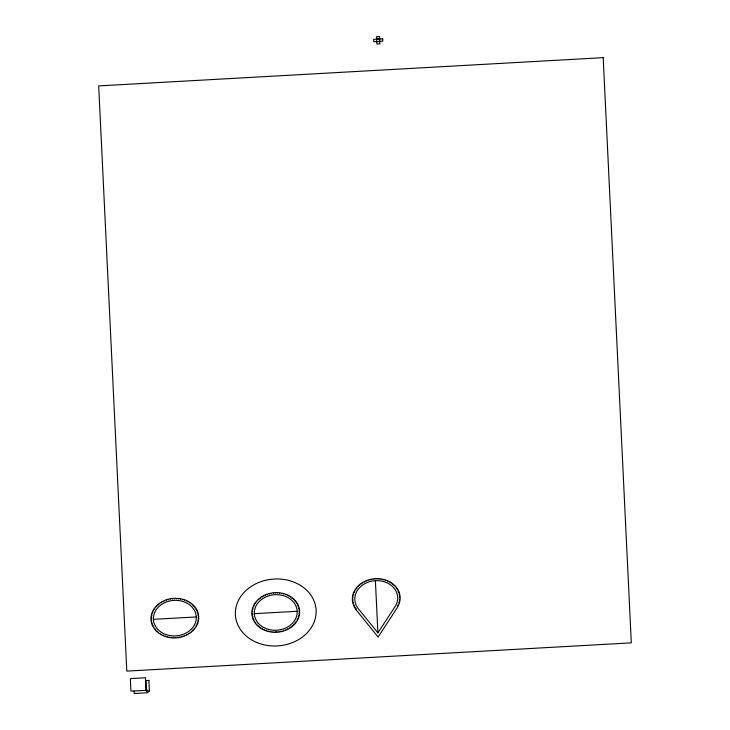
<?xml version="1.0" encoding="UTF-8"?>
<svg xmlns="http://www.w3.org/2000/svg" width="730" height="730" viewBox="0 0 730 730"><rect width="100%" height="100%" fill="white"/><g stroke="black" fill="none" stroke-linecap="round" stroke-linejoin="round"><path stroke-width="1.09" d="M377.903 632.873L395.049 606.621A21.48 17.785 -4.2 0 0 389.482 584.155A21.48 17.785 -4.2 0 0 361.706 585.706A21.48 17.785 -4.2 0 0 358.33 608.674L377.903 632.873L375.393 580.706M376.68 39.018L379.646 38.854M376.808 41.683L379.773 41.519M153.41 619.332L196.288 616.932A21.48 17.785 -4.2 0 0 163.383 603.345A21.48 17.785 -4.2 0 0 164.861 634.114A21.48 17.785 -4.2 0 0 196.288 616.932M254.305 613.684L297.192 611.284A21.48 17.785 -4.2 0 0 264.287 597.697A21.48 17.785 -4.2 0 0 265.766 628.466A21.48 17.785 -4.2 0 0 297.192 611.284M356.149 609.851L378.103 637.126L397.668 607.031A1.022 0.849 -4.2 0 0 397.366 605.891A1.022 0.849 -4.2 0 0 398.124 604.321A1.022 0.849 -4.2 0 0 398.708 602.697A1.022 0.849 -4.2 0 0 399.118 601.045A1.022 0.849 -4.2 0 0 399.356 599.376A1.022 0.849 -4.2 0 0 399.42 597.697A1.022 0.849 -4.2 0 0 399.31 596.027A1.022 0.849 -4.2 0 0 399.018 594.375A1.022 0.849 -4.2 0 0 398.562 592.751A1.022 0.849 -4.2 0 0 397.932 591.172A1.022 0.849 -4.2 0 0 397.129 589.648A1.022 0.849 -4.2 0 0 396.18 588.197A1.022 0.849 -4.2 0 0 395.067 586.82A1.022 0.849 -4.2 0 0 393.817 585.524A1.022 0.849 -4.2 0 0 392.43 584.338A1.022 0.849 -4.2 0 0 390.924 583.252A1.022 0.849 -4.2 0 0 389.309 582.284A1.022 0.849 -4.2 0 0 387.594 581.445A1.022 0.849 -4.2 0 0 385.787 580.724A1.022 0.849 -4.2 0 0 383.907 580.149A1.022 0.849 -4.2 0 0 381.973 579.711A1.022 0.849 -4.2 0 0 379.992 579.41A1.022 0.849 -4.2 0 0 377.985 579.255A1.022 0.849 -4.2 0 0 375.968 579.255A1.022 0.849 -4.2 0 0 373.942 579.392A1.022 0.849 -4.2 0 0 371.944 579.675A1.022 0.849 -4.2 0 0 369.973 580.104A1.022 0.849 -4.2 0 0 368.057 580.669A1.022 0.849 -4.2 0 0 366.195 581.381A1.022 0.849 -4.2 0 0 364.416 582.212A1.022 0.849 -4.2 0 0 362.719 583.17A1.022 0.849 -4.2 0 0 361.131 584.237A1.022 0.849 -4.2 0 0 359.662 585.423A1.022 0.849 -4.2 0 0 358.311 586.701A1.022 0.849 -4.2 0 0 357.098 588.079A1.022 0.849 -4.2 0 0 356.039 589.53A1.022 0.849 -4.2 0 0 355.127 591.044A1.022 0.849 -4.2 0 0 354.369 592.614A1.022 0.849 -4.2 0 0 353.785 594.238A1.022 0.849 -4.2 0 0 353.375 595.89A1.022 0.849 -4.2 0 0 353.137 597.56A1.022 0.849 -4.2 0 0 353.074 599.239A1.022 0.849 -4.2 0 0 353.183 600.909A1.022 0.849 -4.2 0 0 353.475 602.56A1.022 0.849 -4.2 0 0 353.94 604.184A1.022 0.849 -4.2 0 0 354.57 605.763A1.022 0.849 -4.2 0 0 355.364 607.287A1.022 0.849 -4.2 0 0 356.322 608.738A1.022 0.849 -4.2 0 0 356.231 609.961M146.073 690.297L145.471 677.75L130.341 678.599L130.944 691.146L147.825 690.224L147.953 692.733L134.229 693.5L134.11 690.991M379.536 36.5L376.561 36.664L376.917 44.037L379.892 43.873L379.536 36.5M382.684 38.836L373.66 39.347L373.769 41.701L382.794 41.19L382.684 38.836M603.19 57.652L98.687 85.912L126.81 671.116L631.313 642.856L603.19 57.652M148.874 680.415L145.845 680.588L146.374 691.565L149.404 691.392L148.874 680.415M256.96 642.573A40.424 33.48 -4.2 0 0 316.108 610.216A40.424 33.48 -4.2 0 0 254.177 584.648A40.424 33.48 -4.2 0 0 256.96 642.573M276.031 631.696A1.022 0.849 -4.2 0 0 278.048 631.559A1.022 0.849 -4.2 0 0 280.055 631.267A1.022 0.849 -4.2 0 0 282.017 630.839A1.022 0.849 -4.2 0 0 283.943 630.273A1.022 0.849 -4.2 0 0 285.795 629.57A1.022 0.849 -4.2 0 0 287.584 628.74A1.022 0.849 -4.2 0 0 289.272 627.782A1.022 0.849 -4.2 0 0 290.859 626.705A1.022 0.849 -4.2 0 0 292.338 625.528A1.022 0.849 -4.2 0 0 293.679 624.241A1.022 0.849 -4.2 0 0 294.893 622.873A1.022 0.849 -4.2 0 0 295.96 621.422A1.022 0.849 -4.2 0 0 296.873 619.907A1.022 0.849 -4.2 0 0 297.621 618.328A1.022 0.849 -4.2 0 0 298.205 616.713A1.022 0.849 -4.2 0 0 298.616 615.061A1.022 0.849 -4.2 0 0 298.862 613.392A1.022 0.849 -4.2 0 0 298.926 611.713A1.022 0.849 -4.2 0 0 298.807 610.043A1.022 0.849 -4.2 0 0 298.524 608.391A1.022 0.849 -4.2 0 0 298.059 606.767A1.022 0.849 -4.2 0 0 297.429 605.188A1.022 0.849 -4.2 0 0 296.635 603.664A1.022 0.849 -4.2 0 0 295.677 602.204A1.022 0.849 -4.2 0 0 294.573 600.827A1.022 0.849 -4.2 0 0 293.314 599.54A1.022 0.849 -4.2 0 0 291.936 598.354A1.022 0.849 -4.2 0 0 290.43 597.268A1.022 0.849 -4.2 0 0 288.806 596.301A1.022 0.849 -4.2 0 0 287.091 595.452A1.022 0.849 -4.2 0 0 285.284 594.74A1.022 0.849 -4.2 0 0 283.404 594.156A1.022 0.849 -4.2 0 0 281.47 593.718A1.022 0.849 -4.2 0 0 279.49 593.426A1.022 0.849 -4.2 0 0 277.482 593.271A1.022 0.849 -4.2 0 0 275.465 593.262A1.022 0.849 -4.2 0 0 273.449 593.408A1.022 0.849 -4.2 0 0 271.441 593.691A1.022 0.849 -4.2 0 0 269.479 594.12A1.022 0.849 -4.2 0 0 267.554 594.685A1.022 0.849 -4.2 0 0 265.693 595.388A1.022 0.849 -4.2 0 0 263.913 596.227A1.022 0.849 -4.2 0 0 262.225 597.177A1.022 0.849 -4.2 0 0 260.637 598.253A1.022 0.849 -4.2 0 0 259.159 599.439A1.022 0.849 -4.2 0 0 257.809 600.717A1.022 0.849 -4.2 0 0 256.604 602.086A1.022 0.849 -4.2 0 0 255.537 603.537A1.022 0.849 -4.2 0 0 254.624 605.051A1.022 0.849 -4.2 0 0 253.876 606.63A1.022 0.849 -4.2 0 0 253.292 608.245A1.022 0.849 -4.2 0 0 252.872 609.897A1.022 0.849 -4.2 0 0 252.635 611.567A1.022 0.849 -4.2 0 0 252.571 613.246A1.022 0.849 -4.2 0 0 252.69 614.925A1.022 0.849 -4.2 0 0 252.972 616.576A1.022 0.849 -4.2 0 0 253.438 618.191A1.022 0.849 -4.2 0 0 254.067 619.77A1.022 0.849 -4.2 0 0 254.861 621.294A1.022 0.849 -4.2 0 0 255.819 622.754A1.022 0.849 -4.2 0 0 256.923 624.132A1.022 0.849 -4.2 0 0 258.174 625.418A1.022 0.849 -4.2 0 0 259.561 626.614A1.022 0.849 -4.2 0 0 261.066 627.69A1.022 0.849 -4.2 0 0 262.69 628.658A1.022 0.849 -4.2 0 0 264.406 629.506A1.022 0.849 -4.2 0 0 266.213 630.218A1.022 0.849 -4.2 0 0 268.093 630.802A1.022 0.849 -4.2 0 0 270.027 631.24A1.022 0.849 -4.2 0 0 272.007 631.541A1.022 0.849 -4.2 0 0 274.015 631.687A1.022 0.849 -4.2 0 0 276.031 631.696M173.11 637.345A1.022 0.849 -4.2 0 0 175.127 637.345A1.022 0.849 -4.2 0 0 177.153 637.208A1.022 0.849 -4.2 0 0 179.151 636.925A1.022 0.849 -4.2 0 0 181.122 636.496A1.022 0.849 -4.2 0 0 183.038 635.93A1.022 0.849 -4.2 0 0 184.9 635.228A1.022 0.849 -4.2 0 0 186.679 634.388A1.022 0.849 -4.2 0 0 188.367 633.43A1.022 0.849 -4.2 0 0 189.964 632.362A1.022 0.849 -4.2 0 0 191.433 631.176A1.022 0.849 -4.2 0 0 192.784 629.899A1.022 0.849 -4.2 0 0 193.988 628.521A1.022 0.849 -4.2 0 0 195.056 627.079A1.022 0.849 -4.2 0 0 195.968 625.555A1.022 0.849 -4.2 0 0 196.717 623.986A1.022 0.849 -4.2 0 0 197.301 622.361A1.022 0.849 -4.2 0 0 197.721 620.71A1.022 0.849 -4.2 0 0 197.958 619.04A1.022 0.849 -4.2 0 0 198.022 617.361A1.022 0.849 -4.2 0 0 197.912 615.691A1.022 0.849 -4.2 0 0 197.62 614.039A1.022 0.849 -4.2 0 0 197.155 612.415A1.022 0.849 -4.2 0 0 196.525 610.837A1.022 0.849 -4.2 0 0 195.731 609.313A1.022 0.849 -4.2 0 0 194.773 607.862A1.022 0.849 -4.2 0 0 193.669 606.484A1.022 0.849 -4.2 0 0 192.419 605.188A1.022 0.849 -4.2 0 0 191.032 604.002A1.022 0.849 -4.2 0 0 189.526 602.916A1.022 0.849 -4.2 0 0 187.911 601.949A1.022 0.849 -4.2 0 0 186.186 601.109A1.022 0.849 -4.2 0 0 184.38 600.389A1.022 0.849 -4.2 0 0 182.509 599.814A1.022 0.849 -4.2 0 0 180.575 599.376A1.022 0.849 -4.2 0 0 178.594 599.074A1.022 0.849 -4.2 0 0 176.587 598.919A1.022 0.849 -4.2 0 0 174.561 598.919A1.022 0.849 -4.2 0 0 172.545 599.056A1.022 0.849 -4.2 0 0 170.546 599.339A1.022 0.849 -4.2 0 0 168.575 599.768A1.022 0.849 -4.2 0 0 166.65 600.343A1.022 0.849 -4.2 0 0 164.797 601.045A1.022 0.849 -4.2 0 0 163.018 601.876A1.022 0.849 -4.2 0 0 161.321 602.834A1.022 0.849 -4.2 0 0 159.733 603.911A1.022 0.849 -4.2 0 0 158.255 605.088A1.022 0.849 -4.2 0 0 156.913 606.365A1.022 0.849 -4.2 0 0 155.7 607.743A1.022 0.849 -4.2 0 0 154.632 609.194A1.022 0.849 -4.2 0 0 153.72 610.709A1.022 0.849 -4.2 0 0 152.971 612.278A1.022 0.849 -4.2 0 0 152.387 613.903A1.022 0.849 -4.2 0 0 151.977 615.554A1.022 0.849 -4.2 0 0 151.74 617.224A1.022 0.849 -4.2 0 0 151.676 618.903A1.022 0.849 -4.2 0 0 151.785 620.573A1.022 0.849 -4.2 0 0 152.077 622.225A1.022 0.849 -4.2 0 0 152.534 623.849A1.022 0.849 -4.2 0 0 153.163 625.428A1.022 0.849 -4.2 0 0 153.966 626.951A1.022 0.849 -4.2 0 0 154.915 628.402A1.022 0.849 -4.2 0 0 156.028 629.78A1.022 0.849 -4.2 0 0 157.279 631.076A1.022 0.849 -4.2 0 0 158.656 632.262A1.022 0.849 -4.2 0 0 160.171 633.348A1.022 0.849 -4.2 0 0 161.786 634.315A1.022 0.849 -4.2 0 0 163.502 635.155A1.022 0.849 -4.2 0 0 165.308 635.876A1.022 0.849 -4.2 0 0 167.188 636.451A1.022 0.849 -4.2 0 0 169.123 636.889A1.022 0.849 -4.2 0 0 171.103 637.19A1.022 0.849 -4.2 0 0 173.11 637.345"/></g></svg>
